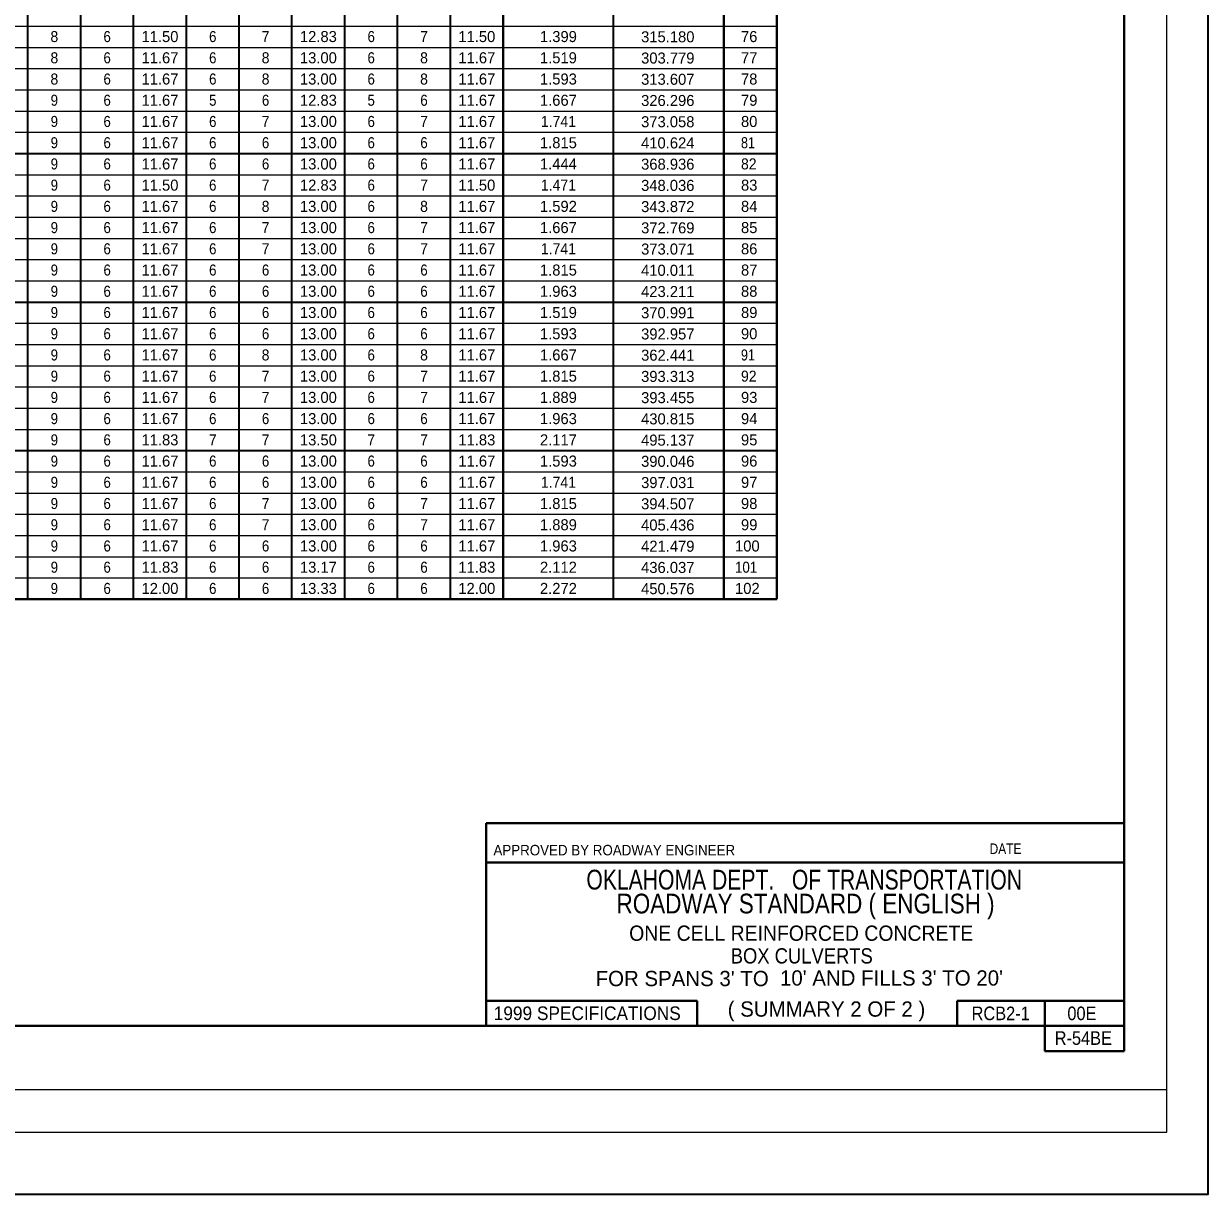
# Model space of a CAD drawing. Extents: x 187 to 558, y -82 to 195.
# Drawn here: x 418.3 to 557.8, y -82.4 to 55.4 of the extents above; entities that cross this region are included whole.
import ezdxf
from ezdxf.enums import TextEntityAlignment as Align

# ---------------------------------------------------------------- set-up
doc = ezdxf.new("R2010")
doc.units = 0
doc.header["$LTSCALE"] = 0.52
doc.layers.add('1', color=7, linetype='Continuous', lineweight=25)

msp = doc.modelspace()

# ---------------------------------------------------------------- linework, layer by layer
at = {"layer": '1', "lineweight": 13}
for p, q in [((552.9042, -75.1189), (552.9042, 154.8811)), ((192.9042, -75.1189), (552.9042, -75.1189))]:
    msp.add_line(p, q, dxfattribs=at)
at = {"layer": '1', "lineweight": 40}
for p, q in [((547.9042, -62.6189), (547.9042, 142.3811)), ((506.9717, -12.3547), (506.9717, 130.2354)), ((474.7517, -12.3547), (474.7517, 123.6452)), ((500.7517, -12.3547), (500.7517, 123.6452)), ((500.7517, -12.3547), (500.7517, 107.6452)), ((242.6892, -12.3547), (506.9717, -12.3547)), ((472.7255, -38.7257), (472.7255, -62.6189)), ((547.9042, -38.7257), (472.7255, -38.7257)), ((472.7255, -43.3732), (547.9042, -43.3732)), ((472.7255, -59.64), (497.6001, -59.64)), ((497.6001, -62.6189), (497.6001, -59.64)), ((528.2238, -62.6189), (528.2238, -59.64)), ((528.2238, -59.64), (547.9042, -59.64)), ((538.5513, -65.5978), (538.5513, -59.64)), ((222.9042, -62.6189), (547.9042, -62.6189)), ((547.9042, -65.5978), (547.9042, -62.6189)), ((538.5513, -65.5978), (547.9042, -65.5978))]:
    msp.add_line(p, q, dxfattribs=at)
at = {"layer": '1', "lineweight": 35}
for p, q in [((418.7717, -12.3547), (418.7717, 107.6452)), ((424.9917, -12.3547), (424.9917, 107.6452)), ((431.2117, -12.3547), (431.2117, 107.6452)), ((437.4317, -12.3547), (437.4317, 107.6452)), ((443.6517, -12.3547), (443.6517, 107.6452)), ((449.8717, -12.3547), (449.8717, 107.6452)), ((456.0917, -12.3547), (456.0917, 107.6452)), ((462.3117, -12.3547), (462.3117, 107.6452)), ((468.5317, -12.3547), (468.5317, 107.6452)), ((487.7517, -12.3547), (487.7517, 107.6452)), ((242.6892, 40.1452), (506.9717, 40.1452)), ((242.6892, 22.6453), (506.9717, 22.6453)), ((242.6892, 5.1452), (506.9717, 5.1452))]:
    msp.add_line(p, q, dxfattribs=at)
at = {"layer": '1'}
for p, q in [((261.3492, 55.1452), (506.9717, 55.1452)), ((261.3492, 52.6452), (506.9717, 52.6452)), ((261.3492, 50.1452), (506.9717, 50.1452)), ((261.3492, 47.6452), (506.9717, 47.6452)), ((261.3492, 45.1452), (506.9717, 45.1452)), ((261.3492, 42.6452), (506.9717, 42.6452)), ((261.3492, 37.6452), (506.9717, 37.6452)), ((261.3492, 35.1452), (506.9717, 35.1452)), ((261.3492, 32.6452), (506.9717, 32.6452)), ((261.3492, 30.1453), (506.9717, 30.1453)), ((261.3492, 27.6453), (506.9717, 27.6453)), ((261.3492, 25.1453), (506.9717, 25.1453)), ((261.3492, 20.1453), (506.9717, 20.1453)), ((261.3492, 17.6453), (506.9717, 17.6453)), ((261.3492, 15.1452), (506.9717, 15.1452)), ((261.3492, 12.6452), (506.9717, 12.6452)), ((261.3492, 10.1452), (506.9717, 10.1452)), ((261.3492, 7.6452), (506.9717, 7.6452)), ((261.3492, 2.6452), (506.9717, 2.6452)), ((261.3492, 0.1452), (506.9717, 0.1452)), ((261.3492, -2.3548), (506.9717, -2.3548)), ((261.3492, -4.8548), (506.9717, -4.8548)), ((261.3492, -7.3548), (506.9717, -7.3548)), ((261.3492, -9.8547), (506.9717, -9.8547)), ((207.9042, -70.1189), (552.9042, -70.1189))]:
    msp.add_line(p, q, dxfattribs=at)
at = {"layer": '1', "lineweight": 35}
msp.add_lwpolyline([(187.0721, -82.4459), (557.7998, -82.4459), (557.7998, 194.6359), (187.0721, 194.6359)], close=True, dxfattribs=at)

# ---------------------------------------------------------------- texts
at = {"layer": '1'}
for s, height, width, p in [('8', 1.3, 0.95, (421.8818, 53.2661)), ('6', 1.3, 0.9, (428.1013, 53.2661)), ('6', 1.3, 0.9, (440.5413, 53.2661)), ('7', 1.3, 0.95, (446.7622, 53.2661)), ('6', 1.3, 0.9, (459.2013, 53.2661)), ('7', 1.3, 0.95, (465.4222, 53.2661)), ('8', 1.3, 0.95, (421.8818, 50.7661)), ('6', 1.3, 0.9, (428.1013, 50.7661)), ('6', 1.3, 0.9, (440.5413, 50.7661)), ('8', 1.3, 0.95, (446.7618, 50.7661)), ('6', 1.3, 0.9, (459.2013, 50.7661)), ('8', 1.3, 0.95, (465.4217, 50.7661)), ('8', 1.3, 0.95, (421.8818, 48.2661)), ('6', 1.3, 0.9, (428.1013, 48.2661)), ('6', 1.3, 0.9, (440.5413, 48.2661)), ('8', 1.3, 0.95, (446.7618, 48.2661)), ('6', 1.3, 0.9, (459.2013, 48.2661)), ('8', 1.3, 0.95, (465.4217, 48.2661)), ('9', 1.3, 0.9, (421.8822, 45.7661)), ('6', 1.3, 0.9, (428.1013, 45.7661)), ('5', 1.3, 0.9, (440.5413, 45.7661)), ('6', 1.3, 0.9, (446.7613, 45.7661)), ('5', 1.3, 0.9, (459.2013, 45.7661)), ('6', 1.3, 0.9, (465.4213, 45.7661)), ('9', 1.3, 0.9, (421.8822, 43.2661)), ('6', 1.3, 0.9, (428.1013, 43.2661)), ('6', 1.3, 0.9, (440.5413, 43.2661)), ('7', 1.3, 0.95, (446.7622, 43.2661)), ('6', 1.3, 0.9, (459.2013, 43.2661)), ('7', 1.3, 0.95, (465.4222, 43.2661)), ('1.741', 1.3, 0.95, (481.2517, 43.2661)), ('9', 1.3, 0.9, (421.8822, 40.7661)), ('6', 1.3, 0.9, (428.1013, 40.7661)), ('6', 1.3, 0.9, (440.5413, 40.7661)), ('6', 1.3, 0.9, (446.7613, 40.7661)), ('6', 1.3, 0.9, (459.2013, 40.7661)), ('6', 1.3, 0.9, (465.4213, 40.7661)), ('9', 1.3, 0.9, (421.8822, 38.2661)), ('6', 1.3, 0.9, (428.1013, 38.2661)), ('6', 1.3, 0.9, (440.5413, 38.2661)), ('6', 1.3, 0.9, (446.7613, 38.2661)), ('6', 1.3, 0.9, (459.2013, 38.2661)), ('6', 1.3, 0.9, (465.4213, 38.2661)), ('9', 1.3, 0.9, (421.8822, 35.7661)), ('6', 1.3, 0.9, (428.1013, 35.7661)), ('6', 1.3, 0.9, (440.5413, 35.7661)), ('7', 1.3, 0.95, (446.7622, 35.7661)), ('6', 1.3, 0.9, (459.2013, 35.7661)), ('7', 1.3, 0.95, (465.4222, 35.7661)), ('1.471', 1.3, 0.95, (481.2517, 35.7661)), ('9', 1.3, 0.9, (421.8822, 33.2661)), ('6', 1.3, 0.9, (428.1013, 33.2661)), ('6', 1.3, 0.9, (440.5413, 33.2661)), ('8', 1.3, 0.95, (446.7618, 33.2661)), ('6', 1.3, 0.9, (459.2013, 33.2661)), ('8', 1.3, 0.95, (465.4217, 33.2661)), ('9', 1.3, 0.9, (421.8822, 30.7661)), ('6', 1.3, 0.9, (428.1013, 30.7661)), ('6', 1.3, 0.9, (440.5413, 30.7661)), ('7', 1.3, 0.95, (446.7622, 30.7661)), ('6', 1.3, 0.9, (459.2013, 30.7661)), ('7', 1.3, 0.95, (465.4222, 30.7661)), ('9', 1.3, 0.9, (421.8822, 28.2661)), ('6', 1.3, 0.9, (428.1013, 28.2661)), ('6', 1.3, 0.9, (440.5413, 28.2661)), ('7', 1.3, 0.95, (446.7622, 28.2661)), ('6', 1.3, 0.9, (459.2013, 28.2661)), ('7', 1.3, 0.95, (465.4222, 28.2661)), ('1.741', 1.3, 0.95, (481.2517, 28.2661)), ('9', 1.3, 0.9, (421.8822, 25.7661)), ('6', 1.3, 0.9, (428.1013, 25.7661)), ('6', 1.3, 0.9, (440.5413, 25.7661)), ('6', 1.3, 0.9, (446.7613, 25.7661)), ('6', 1.3, 0.9, (459.2013, 25.7661)), ('6', 1.3, 0.9, (465.4213, 25.7661)), ('9', 1.3, 0.9, (421.8822, 23.2661)), ('6', 1.3, 0.9, (428.1013, 23.2661)), ('6', 1.3, 0.9, (440.5413, 23.2661)), ('6', 1.3, 0.9, (446.7613, 23.2661)), ('6', 1.3, 0.9, (459.2013, 23.2661)), ('6', 1.3, 0.9, (465.4213, 23.2661)), ('9', 1.3, 0.9, (421.8822, 20.7661)), ('6', 1.3, 0.9, (428.1013, 20.7661)), ('6', 1.3, 0.9, (440.5413, 20.7661)), ('6', 1.3, 0.9, (446.7613, 20.7661)), ('6', 1.3, 0.9, (459.2013, 20.7661)), ('6', 1.3, 0.9, (465.4213, 20.7661)), ('9', 1.3, 0.9, (421.8822, 18.2661)), ('6', 1.3, 0.9, (428.1013, 18.2661)), ('6', 1.3, 0.9, (440.5413, 18.2661)), ('6', 1.3, 0.9, (446.7613, 18.2661)), ('6', 1.3, 0.9, (459.2013, 18.2661)), ('6', 1.3, 0.9, (465.4213, 18.2661)), ('9', 1.3, 0.9, (421.8822, 15.7661)), ('6', 1.3, 0.9, (428.1013, 15.7661)), ('6', 1.3, 0.9, (440.5413, 15.7661)), ('8', 1.3, 0.95, (446.7618, 15.7661)), ('6', 1.3, 0.9, (459.2013, 15.7661)), ('8', 1.3, 0.95, (465.4217, 15.7661)), ('9', 1.3, 0.9, (421.8822, 13.2661)), ('6', 1.3, 0.9, (428.1013, 13.2661)), ('6', 1.3, 0.9, (440.5413, 13.2661)), ('7', 1.3, 0.95, (446.7622, 13.2661)), ('6', 1.3, 0.9, (459.2013, 13.2661)), ('7', 1.3, 0.95, (465.4222, 13.2661)), ('9', 1.3, 0.9, (421.8822, 10.7661)), ('6', 1.3, 0.9, (428.1013, 10.7661)), ('6', 1.3, 0.9, (440.5413, 10.7661)), ('7', 1.3, 0.95, (446.7622, 10.7661)), ('6', 1.3, 0.9, (459.2013, 10.7661)), ('7', 1.3, 0.95, (465.4222, 10.7661)), ('9', 1.3, 0.9, (421.8822, 8.2661)), ('6', 1.3, 0.9, (428.1013, 8.2661)), ('6', 1.3, 0.9, (440.5413, 8.2661)), ('6', 1.3, 0.9, (446.7613, 8.2661)), ('6', 1.3, 0.9, (459.2013, 8.2661)), ('6', 1.3, 0.9, (465.4213, 8.2661)), ('9', 1.3, 0.9, (421.8822, 5.7661)), ('6', 1.3, 0.9, (428.1013, 5.7661)), ('7', 1.3, 0.95, (440.5422, 5.7661)), ('7', 1.3, 0.95, (446.7622, 5.7661)), ('7', 1.3, 0.95, (459.2022, 5.7661)), ('7', 1.3, 0.95, (465.4222, 5.7661)), ('9', 1.3, 0.9, (421.8822, 3.2661)), ('6', 1.3, 0.9, (428.1013, 3.2661)), ('6', 1.3, 0.9, (440.5413, 3.2661)), ('6', 1.3, 0.9, (446.7613, 3.2661)), ('6', 1.3, 0.9, (459.2013, 3.2661)), ('6', 1.3, 0.9, (465.4213, 3.2661)), ('9', 1.3, 0.9, (421.8822, 0.7661)), ('6', 1.3, 0.9, (428.1013, 0.7661)), ('6', 1.3, 0.9, (440.5413, 0.7661)), ('6', 1.3, 0.9, (446.7613, 0.7661)), ('6', 1.3, 0.9, (459.2013, 0.7661)), ('6', 1.3, 0.9, (465.4213, 0.7661)), ('1.741', 1.3, 0.95, (481.2517, 0.7661)), ('9', 1.3, 0.9, (421.8822, -1.7339)), ('6', 1.3, 0.9, (428.1013, -1.7339)), ('6', 1.3, 0.9, (440.5413, -1.7339)), ('7', 1.3, 0.95, (446.7622, -1.7339)), ('6', 1.3, 0.9, (459.2013, -1.7339)), ('7', 1.3, 0.95, (465.4222, -1.7339)), ('9', 1.3, 0.9, (421.8822, -4.2339)), ('6', 1.3, 0.9, (428.1013, -4.2339)), ('6', 1.3, 0.9, (440.5413, -4.2339)), ('7', 1.3, 0.95, (446.7622, -4.2339)), ('6', 1.3, 0.9, (459.2013, -4.2339)), ('7', 1.3, 0.95, (465.4222, -4.2339)), ('9', 1.3, 0.9, (421.8822, -6.7339)), ('6', 1.3, 0.9, (428.1013, -6.7339)), ('6', 1.3, 0.9, (440.5413, -6.7339)), ('6', 1.3, 0.9, (446.7613, -6.7339)), ('6', 1.3, 0.9, (459.2013, -6.7339)), ('6', 1.3, 0.9, (465.4213, -6.7339)), ('9', 1.3, 0.9, (421.8822, -9.2339)), ('6', 1.3, 0.9, (428.1013, -9.2339)), ('6', 1.3, 0.9, (440.5413, -9.2339)), ('6', 1.3, 0.9, (446.7613, -9.2339)), ('6', 1.3, 0.9, (459.2013, -9.2339)), ('6', 1.3, 0.9, (465.4213, -9.2339)), ('9', 1.3, 0.9, (421.8822, -11.7339)), ('6', 1.3, 0.9, (428.1013, -11.7339)), ('6', 1.3, 0.9, (440.5413, -11.7339)), ('6', 1.3, 0.9, (446.7613, -11.7339)), ('6', 1.3, 0.9, (459.2013, -11.7339)), ('6', 1.3, 0.9, (465.4213, -11.7339)), ('ONE CELL REINFORCED CONCRETE', 1.8, 0.95, (509.8521, -52.591)), ('BOX CULVERTS', 1.8, 0.9, (509.9131, -55.2623))]:
    msp.add_text(s, height=height, dxfattribs=dict(at, width=width)).set_placement(p, align=Align.CENTER)
for s, height, p in [('11.50', 1.3, (434.3218, 53.2661)), ('12.83', 1.3, (452.9822, 53.2661)), ('11.50', 1.3, (471.6418, 53.2661)), ('1.399', 1.3, (481.2522, 53.2661)), ('11.67', 1.3, (434.3222, 50.7661)), ('13.00', 1.3, (452.9817, 50.7661)), ('11.67', 1.3, (471.6422, 50.7661)), ('1.519', 1.3, (481.2522, 50.7661)), ('11.67', 1.3, (434.3222, 48.2661)), ('13.00', 1.3, (452.9817, 48.2661)), ('11.67', 1.3, (471.6422, 48.2661)), ('1.593', 1.3, (481.2522, 48.2661)), ('11.67', 1.3, (434.3222, 45.7661)), ('12.83', 1.3, (452.9822, 45.7661)), ('11.67', 1.3, (471.6422, 45.7661)), ('1.667', 1.3, (481.2522, 45.7661)), ('11.67', 1.3, (434.3222, 43.2661)), ('13.00', 1.3, (452.9817, 43.2661)), ('11.67', 1.3, (471.6422, 43.2661)), ('11.67', 1.3, (434.3222, 40.7661)), ('13.00', 1.3, (452.9817, 40.7661)), ('11.67', 1.3, (471.6422, 40.7661)), ('1.815', 1.3, (481.2513, 40.7661)), ('11.67', 1.3, (434.3222, 38.2661)), ('13.00', 1.3, (452.9817, 38.2661)), ('11.67', 1.3, (471.6422, 38.2661)), ('1.444', 1.3, (481.2513, 38.2661)), ('11.50', 1.3, (434.3218, 35.7661)), ('12.83', 1.3, (452.9822, 35.7661)), ('11.50', 1.3, (471.6418, 35.7661)), ('11.67', 1.3, (434.3222, 33.2661)), ('13.00', 1.3, (452.9817, 33.2661)), ('11.67', 1.3, (471.6422, 33.2661)), ('1.592', 1.3, (481.2517, 33.2661)), ('11.67', 1.3, (434.3222, 30.7661)), ('13.00', 1.3, (452.9817, 30.7661)), ('11.67', 1.3, (471.6422, 30.7661)), ('1.667', 1.3, (481.2522, 30.7661)), ('11.67', 1.3, (434.3222, 28.2661)), ('13.00', 1.3, (452.9817, 28.2661)), ('11.67', 1.3, (471.6422, 28.2661)), ('11.67', 1.3, (434.3222, 25.7661)), ('13.00', 1.3, (452.9817, 25.7661)), ('11.67', 1.3, (471.6422, 25.7661)), ('1.815', 1.3, (481.2513, 25.7661)), ('11.67', 1.3, (434.3222, 23.2661)), ('13.00', 1.3, (452.9817, 23.2661)), ('11.67', 1.3, (471.6422, 23.2661)), ('1.963', 1.3, (481.2522, 23.2661)), ('11.67', 1.3, (434.3222, 20.7661)), ('13.00', 1.3, (452.9817, 20.7661)), ('11.67', 1.3, (471.6422, 20.7661)), ('1.519', 1.3, (481.2522, 20.7661)), ('11.67', 1.3, (434.3222, 18.2661)), ('13.00', 1.3, (452.9817, 18.2661)), ('11.67', 1.3, (471.6422, 18.2661)), ('1.593', 1.3, (481.2522, 18.2661)), ('11.67', 1.3, (434.3222, 15.7661)), ('13.00', 1.3, (452.9817, 15.7661)), ('11.67', 1.3, (471.6422, 15.7661)), ('1.667', 1.3, (481.2522, 15.7661)), ('11.67', 1.3, (434.3222, 13.2661)), ('13.00', 1.3, (452.9817, 13.2661)), ('11.67', 1.3, (471.6422, 13.2661)), ('1.815', 1.3, (481.2513, 13.2661)), ('11.67', 1.3, (434.3222, 10.7661)), ('13.00', 1.3, (452.9817, 10.7661)), ('11.67', 1.3, (471.6422, 10.7661)), ('1.889', 1.3, (481.2522, 10.7661)), ('11.67', 1.3, (434.3222, 8.2661)), ('13.00', 1.3, (452.9817, 8.2661)), ('11.67', 1.3, (471.6422, 8.2661)), ('1.963', 1.3, (481.2522, 8.2661)), ('11.83', 1.3, (434.3222, 5.7661)), ('13.50', 1.3, (452.9817, 5.7661)), ('11.83', 1.3, (471.6422, 5.7661)), ('2.117', 1.3, (481.2522, 5.7661)), ('11.67', 1.3, (434.3222, 3.2661)), ('13.00', 1.3, (452.9817, 3.2661)), ('11.67', 1.3, (471.6422, 3.2661)), ('1.593', 1.3, (481.2522, 3.2661)), ('11.67', 1.3, (434.3222, 0.7661)), ('13.00', 1.3, (452.9817, 0.7661)), ('11.67', 1.3, (471.6422, 0.7661)), ('11.67', 1.3, (434.3222, -1.7339)), ('13.00', 1.3, (452.9817, -1.7339)), ('11.67', 1.3, (471.6422, -1.7339)), ('1.815', 1.3, (481.2513, -1.7339)), ('11.67', 1.3, (434.3222, -4.2339)), ('13.00', 1.3, (452.9817, -4.2339)), ('11.67', 1.3, (471.6422, -4.2339)), ('1.889', 1.3, (481.2522, -4.2339)), ('11.67', 1.3, (434.3222, -6.7339)), ('13.00', 1.3, (452.9817, -6.7339)), ('11.67', 1.3, (471.6422, -6.7339)), ('1.963', 1.3, (481.2522, -6.7339)), ('11.83', 1.3, (434.3222, -9.2339)), ('13.17', 1.3, (452.9822, -9.2339)), ('11.83', 1.3, (471.6422, -9.2339)), ('2.112', 1.3, (481.2517, -9.2339)), ('12.00', 1.3, (434.3218, -11.7339)), ('13.33', 1.3, (452.9822, -11.7339)), ('12.00', 1.3, (471.6418, -11.7339)), ('2.272', 1.3, (481.2517, -11.7339)), ("FOR SPANS 3' TO", 1.8, (495.8299, -57.9294)), ("10' AND FILLS 3' TO 20'", 1.8, (520.4819, -57.8669)), ('( SUMMARY 2 OF 2 )', 1.8, (512.8262, -61.523))]:
    msp.add_text(s, height=height, dxfattribs=at).set_placement(p, align=Align.CENTER)
for s, p in [('315.180', (497.2759, 53.2369)), ('303.779', (497.2759, 50.7369)), ('313.607', (497.2759, 48.2369)), ('326.296', (497.2759, 45.7369)), ('373.058', (497.2759, 43.2369)), ('410.624', (497.2759, 40.7369)), ('368.936', (497.2759, 38.2369)), ('348.036', (497.2759, 35.7369)), ('343.872', (497.2759, 33.2369)), ('372.769', (497.2759, 30.7369)), ('373.071', (497.2759, 28.2369)), ('410.011', (497.2759, 25.7369)), ('423.211', (497.2759, 23.2369)), ('370.991', (497.2759, 20.7369)), ('392.957', (497.2759, 18.2369)), ('362.441', (497.2759, 15.7369)), ('393.313', (497.2759, 13.2369)), ('393.455', (497.2759, 10.7369)), ('430.815', (497.2759, 8.2369)), ('495.137', (497.2759, 5.7369)), ('390.046', (497.2759, 3.2369)), ('397.031', (497.2759, 0.7369)), ('394.507', (497.2759, -1.7631)), ('405.436', (497.2759, -4.2631)), ('421.479', (497.2759, -6.7631)), ('436.037', (497.2759, -9.2631)), ('450.576', (497.2759, -11.7631))]:
    msp.add_text(s, height=1.3, dxfattribs=at).set_placement(p, align=Align.RIGHT)
for s, p in [('76', (502.7568, 53.2661)), ('77', (502.7568, 50.7661)), ('78', (502.7568, 48.2661)), ('79', (502.7568, 45.7661)), ('80', (502.7568, 43.2661)), ('83', (502.7568, 35.7661)), ('84', (502.7568, 33.2661)), ('85', (502.7568, 30.7661)), ('86', (502.7568, 28.2661)), ('87', (502.7568, 25.7661)), ('88', (502.7568, 23.2661)), ('89', (502.7568, 20.7661)), ('90', (502.7568, 18.2661)), ('93', (502.7568, 10.7661)), ('94', (502.7568, 8.2661)), ('95', (502.7568, 5.7661)), ('96', (502.7568, 3.2661)), ('97', (502.7568, 0.7661)), ('98', (502.7568, -1.7339)), ('99', (502.7568, -4.2339)), ('100', (502.0551, -6.7339)), ('102', (502.0551, -11.7339))]:
    msp.add_text(s, height=1.3, dxfattribs=at).set_placement(p)
for s, height, width, p in [('81', 1.3, 0.85, (502.7568, 40.7661)), ('82', 1.3, 0.95, (502.7568, 38.2661)), ('91', 1.3, 0.85, (502.7568, 15.7661)), ('92', 1.3, 0.95, (502.7568, 13.2661)), ('101', 1.3, 0.9, (502.0551, -9.2339)), ('APPROVED BY ROADWAY ENGINEER', 1.237, 0.95, (473.6005, -42.5259)), ('DATE', 1.237, 0.85, (532.0394, -42.3611)), ('OKLAHOMA DEPT.   OF TRANSPORTATION', 2.327, 0.8, (484.5436, -46.5463)), ('ROADWAY STANDARD ( ENGLISH )', 2.327, 0.85, (488.0994, -49.3648)), ('1999 SPECIFICATIONS', 1.6, 0.95, (473.6339, -61.923)), ('RCB2-1', 1.6, 0.9, (529.9194, -61.9354)), ('00E', 1.6, 0.9, (541.2012, -61.934)), ('R-54BE', 1.6, 0.9, (539.7081, -64.8423))]:
    msp.add_text(s, height=height, dxfattribs=dict(at, width=width)).set_placement(p)

doc.saveas('drawing.dxf')
